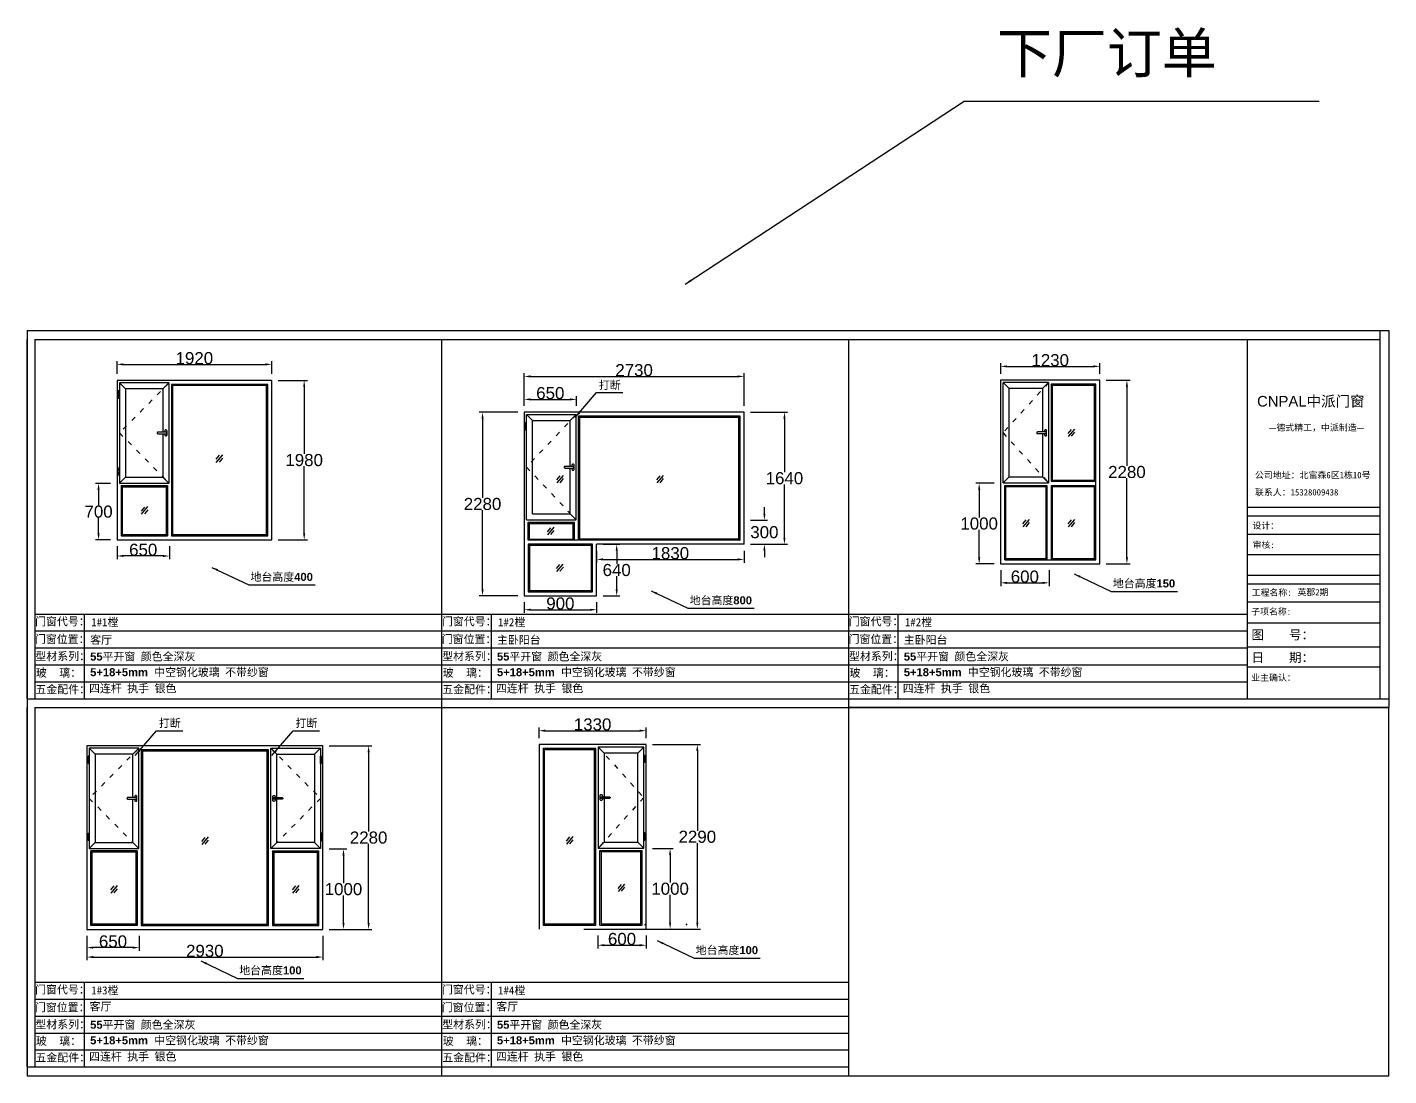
# Model space of a CAD drawing. Header units: inches. Extents: x -138455 to 599497, y -747149 to 13167.
# Drawn here: x 206405 to 223304, y -30309 to -17293 of the extents above; entities that cross this region are included whole.
import ezdxf

# ---------------------------------------------------------------- set-up
doc = ezdxf.new("R2010")
doc.units = ezdxf.units.IN
doc.header["$MEASUREMENT"] = 0
doc.header["$PDMODE"] = 35
doc.header["$PDSIZE"] = -3
doc.linetypes.add('ACAD_ISO03W100', pattern=[30, 12, -18])
doc.layers.add('0 @ 1', color=7, linetype='Continuous')
doc.styles.add('Annotative', font='arialbd.ttf')
doc.styles.add('MtXpl_', font='')
doc.styles.get("Standard").update_dxf_attribs({"font": 'arial.ttf'})
doc.styles.get('MtXpl_').set_extended_font_data('SimSun')
doc.dimstyles.get("Standard").update_dxf_attribs({"dimtxt": 80, "dimasz": 70, "dimexe": 40, "dimexo": 80, "dimgap": 0, "dimtad": 1, "dimtih": 1, "dimtoh": 1, "dimdec": 0, "dimzin": 0, "dimdsep": 46, "dimtxsty": 'Standard', "dimcen": 0.09, "dimadec": 0, "dimazin": 0, "dimtfac": 1, "dimtdec": 0, "dimtofl": 0, "dimtmove": 0, "dimatfit": 3, "dimfxl": 0, "dimtolj": 1, "dimtzin": 0, "dimarcsym": 0})

# ---------------------------------------------------------------- blocks, each defined once
blk = doc.blocks.new('*D438')
at = {"color": 0, "lineweight": -2, "transparency": 16777216}
for p, q in [((212492, -22072), (212016, -22072)), ((212056, -22152), (212056, -23136)), ((212056, -24272), (212056, -23289)), ((212492, -24352), (212016, -24352))]:
    blk.add_line(p, q, dxfattribs=at)
at = {"color": 0, "transparency": 16777216}
for points in [[(212043, -22152), (212069, -22152), (212056, -22072)], [(212043, -24272), (212069, -24272), (212056, -24352)]]:
    blk.add_solid(points, dxfattribs=at)
at = {"layer": 'Defpoints', "color": 0, "transparency": 16777216}
for p in [(212572, -22072), (212056, -24352), (212572, -24352)]:
    blk.add_point(p, dxfattribs=at)
at = {"color": 0, "transparency": 16777216, "insert": (212056, -23212), "char_height": 150, "attachment_point": 5}
blk.add_mtext('\\A1;2280', dxfattribs=at)
blk = doc.blocks.new('*D439')
at = {"color": 0, "lineweight": -2, "transparency": 16777216}
for p, q in [((212572, -21992), (212572, -21588)), ((212652, -21628), (215222, -21628)), ((215302, -21992), (215302, -21588))]:
    blk.add_line(p, q, dxfattribs=at)
at = {"color": 0, "transparency": 16777216}
for points in [[(212652, -21615), (212652, -21641), (212572, -21628)], [(215222, -21615), (215222, -21641), (215302, -21628)]]:
    blk.add_solid(points, dxfattribs=at)
at = {"layer": 'Defpoints', "color": 0, "transparency": 16777216}
for p in [(215302, -21628), (212572, -22072), (215302, -22072)]:
    blk.add_point(p, dxfattribs=at)
at = {"color": 0, "transparency": 16777216, "insert": (213937, -21551), "char_height": 150, "attachment_point": 5}
blk.add_mtext('\\A1;2730', dxfattribs=at)
blk = doc.blocks.new('*D440')
at = {"color": 0, "lineweight": -2, "transparency": 16777216}
for p, q in [((215382, -22072), (215843, -22072)), ((215803, -22152), (215803, -22816)), ((215803, -23632), (215803, -22969)), ((215382, -23712), (215843, -23712))]:
    blk.add_line(p, q, dxfattribs=at)
at = {"color": 0, "transparency": 16777216}
for points in [[(215790, -22152), (215816, -22152), (215803, -22072)], [(215790, -23632), (215816, -23632), (215803, -23712)]]:
    blk.add_solid(points, dxfattribs=at)
at = {"layer": 'Defpoints', "color": 0, "transparency": 16777216}
for p in [(215302, -22072), (215302, -23712), (215803, -23712)]:
    blk.add_point(p, dxfattribs=at)
at = {"color": 0, "transparency": 16777216, "insert": (215803, -22892), "char_height": 150, "attachment_point": 5}
blk.add_mtext('\\A1;1640', dxfattribs=at)
blk = doc.blocks.new('*D417')
at = {"color": 0, "lineweight": -2, "transparency": 16777216}
for p, q in [((215554, -23332), (215554, -23252)), ((215382, -23412), (215594, -23412)), ((215382, -23712), (215594, -23712)), ((215554, -23792), (215554, -23872))]:
    blk.add_line(p, q, dxfattribs=at)
at = {"color": 0, "transparency": 16777216}
for points in [[(215541, -23332), (215568, -23332), (215554, -23412)], [(215541, -23792), (215568, -23792), (215554, -23712)]]:
    blk.add_solid(points, dxfattribs=at)
at = {"layer": 'Defpoints', "color": 0, "transparency": 16777216}
for p in [(215302, -23412), (215302, -23712), (215554, -23712)]:
    blk.add_point(p, dxfattribs=at)
at = {"color": 0, "transparency": 16777216, "insert": (215554, -23562), "char_height": 150, "attachment_point": 5}
blk.add_mtext('\\A1;300', dxfattribs=at)
blk = doc.blocks.new('*D418')
at = {"color": 0, "lineweight": -2, "transparency": 16777216}
for p, q in [((212572, -21992), (212572, -21873)), ((212652, -21913), (213142, -21913)), ((213222, -21992), (213222, -21873))]:
    blk.add_line(p, q, dxfattribs=at)
at = {"color": 0, "transparency": 16777216}
for points in [[(212652, -21900), (212652, -21926), (212572, -21913)], [(213142, -21900), (213142, -21926), (213222, -21913)]]:
    blk.add_solid(points, dxfattribs=at)
at = {"layer": 'Defpoints', "color": 0, "transparency": 16777216}
for p in [(213222, -21913), (212572, -22072), (213222, -22072)]:
    blk.add_point(p, dxfattribs=at)
at = {"color": 0, "transparency": 16777216, "insert": (212897, -21836), "char_height": 150, "attachment_point": 5}
blk.add_mtext('\\A1;650', dxfattribs=at)
blk = doc.blocks.new('123as')
at = {"color": 0}
for p, q in [((90189, 51387), (90252, 51462)), ((90194, 51330), (90312, 51470)), ((90251, 51335), (90314, 51410))]:
    blk.add_line(p, q, dxfattribs=at)
blk = doc.blocks.new('*D419')
at = {"color": 0, "lineweight": -2, "transparency": 16777216}
for p, q in [((213472, -23792), (213472, -23940)), ((215302, -23792), (215302, -23940)), ((213552, -23900), (215222, -23900))]:
    blk.add_line(p, q, dxfattribs=at)
at = {"color": 0, "transparency": 16777216}
for points in [[(213552, -23886), (213552, -23913), (213472, -23900)], [(215222, -23886), (215222, -23913), (215302, -23900)]]:
    blk.add_solid(points, dxfattribs=at)
at = {"layer": 'Defpoints', "color": 0, "transparency": 16777216}
for p in [(213472, -23712), (215302, -23712), (215302, -23900)]:
    blk.add_point(p, dxfattribs=at)
at = {"color": 0, "transparency": 16777216, "insert": (214387, -23823), "char_height": 150, "attachment_point": 5}
blk.add_mtext('\\A1;1830', dxfattribs=at)
blk = doc.blocks.new('dzcs')
blk.add_lwpolyline([(142096, -3328), (142196, -3328, 0.414214), (142206, -3318), (142206, -3318, 0.414214), (142196, -3308), (142096, -3308, 0.414214), (142086, -3318), (142086, -3318, 0.414214)], format="xyb", close=True)
blk.add_lwpolyline([(142182, -3328), (142182, -3342, 0.414214), (142196, -3355), (142196, -3355, 0.414214), (142209, -3342), (142209, -3294, 0.414214), (142196, -3280), (142196, -3280, 0.414214), (142182, -3294), (142182, -3308)], format="xyb")
blk = doc.blocks.new('23zdsa')
for p, q in [((141281, -2940), (141266, -2940)), ((141266, -2940), (141266, -3030)), ((141281, -2960), (141266, -2960)), ((141281, -2965), (141266, -2965)), ((141266, -3005), (141281, -3005)), ((141266, -3010), (141281, -3010)), ((141266, -3030), (141281, -3030)), ((141281, -3030), (141281, -2940))]:
    blk.add_line(p, q)
blk = doc.blocks.new('*D420')
at = {"color": 0, "lineweight": -2, "transparency": 16777216}
for p, q in [((212757, -26118), (212757, -25986)), ((214087, -26118), (214087, -25986)), ((212837, -26026), (214007, -26026))]:
    blk.add_line(p, q, dxfattribs=at)
at = {"color": 0, "transparency": 16777216}
for points in [[(212837, -26012), (212837, -26039), (212757, -26026)], [(214007, -26012), (214007, -26039), (214087, -26026)]]:
    blk.add_solid(points, dxfattribs=at)
at = {"layer": 'Defpoints', "color": 0, "transparency": 16777216}
for p in [(214087, -26026), (212757, -26198), (214087, -26198)]:
    blk.add_point(p, dxfattribs=at)
at = {"color": 0, "transparency": 16777216, "insert": (213422, -25949), "char_height": 150, "attachment_point": 5}
blk.add_mtext('\\A1;1330', dxfattribs=at)
blk = doc.blocks.new('*D421')
at = {"color": 0, "lineweight": -2, "transparency": 16777216}
for p, q in [((214167, -26198), (214762, -26198)), ((214722, -26278), (214722, -27267)), ((214722, -28408), (214722, -27420)), ((214167, -28488), (214762, -28488))]:
    blk.add_line(p, q, dxfattribs=at)
at = {"color": 0, "transparency": 16777216}
for points in [[(214708, -26278), (214735, -26278), (214722, -26198)], [(214708, -28408), (214735, -28408), (214722, -28488)]]:
    blk.add_solid(points, dxfattribs=at)
at = {"layer": 'Defpoints', "color": 0, "transparency": 16777216}
for p in [(214087, -26198), (214087, -28488), (214722, -28488)]:
    blk.add_point(p, dxfattribs=at)
at = {"color": 0, "transparency": 16777216, "insert": (214722, -27343), "char_height": 150, "attachment_point": 5}
blk.add_mtext('\\A1;2290', dxfattribs=at)
blk = doc.blocks.new('*D422')
at = {"color": 0, "lineweight": -2, "transparency": 16777216}
for p, q in [((214167, -27488), (214424, -27488)), ((214384, -27568), (214384, -27912)), ((214384, -28408), (214384, -28065)), ((214167, -28488), (214424, -28488))]:
    blk.add_line(p, q, dxfattribs=at)
at = {"color": 0, "transparency": 16777216}
for points in [[(214371, -27568), (214397, -27568), (214384, -27488)], [(214371, -28408), (214397, -28408), (214384, -28488)]]:
    blk.add_solid(points, dxfattribs=at)
at = {"layer": 'Defpoints', "color": 0, "transparency": 16777216}
for p in [(214087, -27488), (214087, -28488), (214384, -28488)]:
    blk.add_point(p, dxfattribs=at)
at = {"color": 0, "transparency": 16777216, "insert": (214384, -27988), "char_height": 150, "attachment_point": 5}
blk.add_mtext('\\A1;1000', dxfattribs=at)
blk = doc.blocks.new('*D423')
at = {"color": 0, "lineweight": -2, "transparency": 16777216}
for p, q in [((213487, -28568), (213487, -28729)), ((213567, -28689), (214007, -28689)), ((214087, -28568), (214087, -28729))]:
    blk.add_line(p, q, dxfattribs=at)
at = {"color": 0, "transparency": 16777216}
for points in [[(213567, -28675), (213567, -28702), (213487, -28689)], [(214007, -28675), (214007, -28702), (214087, -28689)]]:
    blk.add_solid(points, dxfattribs=at)
at = {"layer": 'Defpoints', "color": 0, "transparency": 16777216}
for p in [(213487, -28488), (214087, -28488), (214087, -28689)]:
    blk.add_point(p, dxfattribs=at)
at = {"color": 0, "transparency": 16777216, "insert": (213787, -28612), "char_height": 150, "attachment_point": 5}
blk.add_mtext('\\A1;600', dxfattribs=at)
blk = doc.blocks.new('*D441')
at = {"color": 0, "lineweight": -2, "transparency": 16777216}
for p, q in [((210154, -27493), (210370, -27493)), ((210330, -27573), (210330, -27917)), ((210330, -28413), (210330, -28070)), ((210154, -28493), (210370, -28493))]:
    blk.add_line(p, q, dxfattribs=at)
at = {"color": 0, "transparency": 16777216}
for points in [[(210317, -27573), (210343, -27573), (210330, -27493)], [(210317, -28413), (210343, -28413), (210330, -28493)]]:
    blk.add_solid(points, dxfattribs=at)
at = {"layer": 'Defpoints', "color": 0, "transparency": 16777216}
for p in [(210074, -27493), (210074, -28493), (210330, -28493)]:
    blk.add_point(p, dxfattribs=at)
at = {"color": 0, "transparency": 16777216, "insert": (210330, -27993), "char_height": 150, "attachment_point": 5}
blk.add_mtext('\\A1;1000', dxfattribs=at)
blk = doc.blocks.new('*D424')
at = {"color": 0, "lineweight": -2, "transparency": 16777216}
for p, q in [((207144, -28573), (207144, -28758)), ((207714, -28718), (207224, -28718)), ((207794, -28573), (207794, -28758))]:
    blk.add_line(p, q, dxfattribs=at)
at = {"color": 0, "transparency": 16777216}
for points in [[(207224, -28705), (207224, -28732), (207144, -28718)], [(207714, -28705), (207714, -28732), (207794, -28718)]]:
    blk.add_solid(points, dxfattribs=at)
at = {"layer": 'Defpoints', "color": 0, "transparency": 16777216}
for p in [(207144, -28493), (207794, -28493), (207144, -28718)]:
    blk.add_point(p, dxfattribs=at)
at = {"color": 0, "transparency": 16777216, "insert": (207469, -28642), "char_height": 150, "attachment_point": 5}
blk.add_mtext('\\A1;650', dxfattribs=at)
blk = doc.blocks.new('*D425')
at = {"color": 0, "lineweight": -2, "transparency": 16777216}
for p, q in [((210154, -26213), (210682, -26213)), ((210642, -26293), (210642, -27277)), ((210642, -28413), (210642, -27430)), ((210154, -28493), (210682, -28493))]:
    blk.add_line(p, q, dxfattribs=at)
at = {"color": 0, "transparency": 16777216}
for points in [[(210629, -26293), (210655, -26293), (210642, -26213)], [(210629, -28413), (210655, -28413), (210642, -28493)]]:
    blk.add_solid(points, dxfattribs=at)
at = {"layer": 'Defpoints', "color": 0, "transparency": 16777216}
for p in [(210074, -26213), (210074, -28493), (210642, -28493)]:
    blk.add_point(p, dxfattribs=at)
at = {"color": 0, "transparency": 16777216, "insert": (210642, -27353), "char_height": 150, "attachment_point": 5}
blk.add_mtext('\\A1;2280', dxfattribs=at)
blk = doc.blocks.new('*D413')
at = {"color": 0, "lineweight": -2, "transparency": 16777216}
for p, q in [((207519, -21597), (207519, -21439)), ((209439, -21597), (209439, -21439)), ((207599, -21479), (209359, -21479))]:
    blk.add_line(p, q, dxfattribs=at)
at = {"color": 0, "transparency": 16777216}
for points in [[(207599, -21465), (207599, -21492), (207519, -21479)], [(209359, -21465), (209359, -21492), (209439, -21479)]]:
    blk.add_solid(points, dxfattribs=at)
at = {"layer": 'Defpoints', "color": 0, "transparency": 16777216}
for p in [(209439, -21479), (207519, -21677), (209439, -21677)]:
    blk.add_point(p, dxfattribs=at)
at = {"color": 0, "transparency": 16777216, "insert": (208479, -21402), "char_height": 150, "attachment_point": 5}
blk.add_mtext('\\A1;1920', dxfattribs=at)
blk = doc.blocks.new('*D414')
at = {"color": 0, "lineweight": -2, "transparency": 16777216}
for p, q in [((209519, -21677), (209882, -21677)), ((209842, -21757), (209842, -22591)), ((209842, -23577), (209842, -22744)), ((209519, -23657), (209882, -23657))]:
    blk.add_line(p, q, dxfattribs=at)
at = {"color": 0, "transparency": 16777216}
for points in [[(209829, -21757), (209855, -21757), (209842, -21677)], [(209829, -23577), (209855, -23577), (209842, -23657)]]:
    blk.add_solid(points, dxfattribs=at)
at = {"layer": 'Defpoints', "color": 0, "transparency": 16777216}
for p in [(209439, -21677), (209439, -23657), (209842, -23657)]:
    blk.add_point(p, dxfattribs=at)
at = {"color": 0, "transparency": 16777216, "insert": (209842, -22667), "char_height": 150, "attachment_point": 5}
blk.add_mtext('\\A1;1980', dxfattribs=at)
blk = doc.blocks.new('*D415')
at = {"color": 0, "lineweight": -2, "transparency": 16777216}
for p, q in [((207519, -23737), (207519, -23897)), ((208169, -23737), (208169, -23897)), ((208089, -23857), (207599, -23857))]:
    blk.add_line(p, q, dxfattribs=at)
at = {"color": 0, "transparency": 16777216}
for points in [[(207599, -23844), (207599, -23870), (207519, -23857)], [(208089, -23844), (208089, -23870), (208169, -23857)]]:
    blk.add_solid(points, dxfattribs=at)
at = {"layer": 'Defpoints', "color": 0, "transparency": 16777216}
for p in [(207519, -23657), (208169, -23657), (207519, -23857)]:
    blk.add_point(p, dxfattribs=at)
at = {"color": 0, "transparency": 16777216, "insert": (207844, -23780), "char_height": 150, "attachment_point": 5}
blk.add_mtext('\\A1;650', dxfattribs=at)
blk = doc.blocks.new('*D416')
at = {"color": 0, "lineweight": -2, "transparency": 16777216}
for p, q in [((207439, -22957), (207250, -22957)), ((207290, -23037), (207290, -23231)), ((207290, -23577), (207290, -23384)), ((207439, -23657), (207250, -23657))]:
    blk.add_line(p, q, dxfattribs=at)
at = {"color": 0, "transparency": 16777216}
for points in [[(207276, -23037), (207303, -23037), (207290, -22957)], [(207276, -23577), (207303, -23577), (207290, -23657)]]:
    blk.add_solid(points, dxfattribs=at)
at = {"layer": 'Defpoints', "color": 0, "transparency": 16777216}
for p in [(207519, -22957), (207290, -23657), (207519, -23657)]:
    blk.add_point(p, dxfattribs=at)
at = {"color": 0, "transparency": 16777216, "insert": (207290, -23307), "char_height": 150, "attachment_point": 5}
blk.add_mtext('\\A1;700', dxfattribs=at)
blk = doc.blocks.new('*D426')
at = {"color": 0, "lineweight": -2, "transparency": 16777216}
for p, q in [((218487, -21595), (218487, -21463)), ((218567, -21503), (219637, -21503)), ((219717, -21595), (219717, -21463))]:
    blk.add_line(p, q, dxfattribs=at)
at = {"color": 0, "transparency": 16777216}
for points in [[(218567, -21490), (218567, -21517), (218487, -21503)], [(219637, -21490), (219637, -21517), (219717, -21503)]]:
    blk.add_solid(points, dxfattribs=at)
at = {"layer": 'Defpoints', "color": 0, "transparency": 16777216}
for p in [(219717, -21503), (218487, -21675), (219717, -21675)]:
    blk.add_point(p, dxfattribs=at)
at = {"color": 0, "transparency": 16777216, "insert": (219102, -21427), "char_height": 150, "attachment_point": 5}
blk.add_mtext('\\A1;1230', dxfattribs=at)
blk = doc.blocks.new('*D427')
at = {"color": 0, "lineweight": -2, "transparency": 16777216}
for p, q in [((219797, -21675), (220094, -21675)), ((220054, -21755), (220054, -22738)), ((220054, -23875), (220054, -22892)), ((219797, -23955), (220094, -23955))]:
    blk.add_line(p, q, dxfattribs=at)
at = {"color": 0, "transparency": 16777216}
for points in [[(220041, -21755), (220067, -21755), (220054, -21675)], [(220041, -23875), (220067, -23875), (220054, -23955)]]:
    blk.add_solid(points, dxfattribs=at)
at = {"layer": 'Defpoints', "color": 0, "transparency": 16777216}
for p in [(219717, -21675), (219717, -23955), (220054, -23955)]:
    blk.add_point(p, dxfattribs=at)
at = {"color": 0, "transparency": 16777216, "insert": (220054, -22815), "char_height": 150, "attachment_point": 5}
blk.add_mtext('\\A1;2280', dxfattribs=at)
blk = doc.blocks.new('*D428')
at = {"color": 0, "lineweight": -2, "transparency": 16777216}
for p, q in [((218407, -22955), (218180, -22955)), ((218220, -23035), (218220, -23378)), ((218220, -23875), (218220, -23532)), ((218407, -23955), (218180, -23955))]:
    blk.add_line(p, q, dxfattribs=at)
at = {"color": 0, "transparency": 16777216}
for points in [[(218207, -23035), (218234, -23035), (218220, -22955)], [(218207, -23875), (218234, -23875), (218220, -23955)]]:
    blk.add_solid(points, dxfattribs=at)
at = {"layer": 'Defpoints', "color": 0, "transparency": 16777216}
for p in [(218487, -22955), (218220, -23955), (218487, -23955)]:
    blk.add_point(p, dxfattribs=at)
at = {"color": 0, "transparency": 16777216, "insert": (218220, -23455), "char_height": 150, "attachment_point": 5}
blk.add_mtext('\\A1;1000', dxfattribs=at)
blk = doc.blocks.new('*D442')
at = {"color": 0, "lineweight": -2, "transparency": 16777216}
for p, q in [((218487, -24035), (218487, -24230)), ((219087, -24035), (219087, -24230)), ((218567, -24190), (219007, -24190))]:
    blk.add_line(p, q, dxfattribs=at)
at = {"color": 0, "transparency": 16777216}
for points in [[(218567, -24177), (218567, -24204), (218487, -24190)], [(219007, -24177), (219007, -24204), (219087, -24190)]]:
    blk.add_solid(points, dxfattribs=at)
at = {"layer": 'Defpoints', "color": 0, "transparency": 16777216}
for p in [(218487, -23955), (219087, -23955), (219087, -24190)]:
    blk.add_point(p, dxfattribs=at)
at = {"color": 0, "transparency": 16777216, "insert": (218787, -24114), "char_height": 150, "attachment_point": 5}
blk.add_mtext('\\A1;600', dxfattribs=at)
blk = doc.blocks.new('*D444')
at = {"color": 0, "lineweight": -2, "transparency": 16777216}
for p, q in [((213552, -23712), (213761, -23712)), ((213721, -23792), (213721, -23956)), ((213721, -24272), (213721, -24109)), ((213552, -24352), (213761, -24352))]:
    blk.add_line(p, q, dxfattribs=at)
at = {"color": 0, "transparency": 16777216}
for points in [[(213708, -23792), (213734, -23792), (213721, -23712)], [(213708, -24272), (213734, -24272), (213721, -24352)]]:
    blk.add_solid(points, dxfattribs=at)
at = {"layer": 'Defpoints', "color": 0, "transparency": 16777216}
for p in [(213472, -23712), (213721, -23712), (213472, -24352)]:
    blk.add_point(p, dxfattribs=at)
at = {"color": 0, "transparency": 16777216, "insert": (213721, -24032), "char_height": 150, "attachment_point": 5}
blk.add_mtext('\\A1;640', dxfattribs=at)
blk = doc.blocks.new('*D436')
at = {"color": 0, "lineweight": -2, "transparency": 16777216}
for p, q in [((207144, -28573), (207144, -28876)), ((210074, -28573), (210074, -28876)), ((207224, -28836), (209994, -28836))]:
    blk.add_line(p, q, dxfattribs=at)
at = {"color": 0, "transparency": 16777216}
for points in [[(207224, -28822), (207224, -28849), (207144, -28836)], [(209994, -28822), (209994, -28849), (210074, -28836)]]:
    blk.add_solid(points, dxfattribs=at)
at = {"layer": 'Defpoints', "color": 0, "transparency": 16777216}
for p in [(207144, -28493), (210074, -28493), (210074, -28836)]:
    blk.add_point(p, dxfattribs=at)
at = {"color": 0, "transparency": 16777216, "insert": (208609, -28759), "char_height": 150, "attachment_point": 5}
blk.add_mtext('\\A1;2930', dxfattribs=at)
blk = doc.blocks.new('*D437')
at = {"color": 0, "lineweight": -2, "transparency": 16777216}
for p, q in [((212572, -24432), (212572, -24564)), ((213472, -24432), (213472, -24564)), ((212652, -24524), (213392, -24524))]:
    blk.add_line(p, q, dxfattribs=at)
at = {"color": 0, "transparency": 16777216}
for points in [[(212652, -24511), (212652, -24537), (212572, -24524)], [(213392, -24511), (213392, -24537), (213472, -24524)]]:
    blk.add_solid(points, dxfattribs=at)
at = {"layer": 'Defpoints', "color": 0, "transparency": 16777216}
for p in [(212572, -24352), (213472, -24352), (213472, -24524)]:
    blk.add_point(p, dxfattribs=at)
at = {"color": 0, "transparency": 16777216, "insert": (213022, -24447), "char_height": 150, "attachment_point": 5}
blk.add_mtext('\\A1;900', dxfattribs=at)

msp = doc.modelspace()

# ---------------------------------------------------------------- linework, layer by layer
for p, q in [((206404.5, -21058.2), (211454, -21058.2)), ((206404.5, -21058.2), (206404.5, -25738.9)), ((211454, -21058.2), (223304.2, -21058.2)), ((223194.3, -21058.2), (223194.3, -25628.4)), ((223304.2, -21058.2), (223304.2, -25739.2)), ((206404.5, -25628.4), (206404.5, -21168.1)), ((206498.2, -21168.1), (211547.7, -21168.1)), ((206498.2, -21168.1), (206498.2, -25628.4)), ((211547.7, -21168.1), (211547.3, -30308.9)), ((211547.7, -21168.1), (211547.7, -25628.4)), ((211547.7, -21168.1), (216597.2, -21168.1)), ((216597.6, -21168.1), (216597.1, -30308.9)), ((216597.2, -21168.1), (223194.3, -21168.1)), ((216597.2, -21168.1), (216597.2, -25628.4)), ((216597.2, -21168.1), (216597.2, -30309.1)), ((221545.6, -21168.1), (221545.6, -25628.4)), ((209439, -21677.2), (207519, -21677.2)), ((207519, -21677.2), (207519, -23657.2)), ((208164, -21707.2), (207549, -21707.2)), ((207549, -21707.2), (207549, -22952.2)), ((208089, -21782.2), (207624, -21782.2)), ((207624, -21782.2), (207624, -22877.2)), ((208089, -21782.2), (208164, -21707.2)), ((208089, -21782.2), (208089, -22319.7)), ((208164, -21707.2), (208164, -22952.2)), ((209389, -21727.2), (208194, -21727.2)), ((208194, -21727.2), (208194, -22982.2)), ((208209, -21742.2), (208194, -21727.2)), ((209374, -21742.2), (208209, -21742.2)), ((208209, -21742.2), (208209, -23592.2)), ((209374, -21742.2), (209389, -21727.2)), ((209374, -23592.2), (209374, -21742.2)), ((209389, -23607.2), (209389, -21727.2)), ((209439, -23657.2), (209439, -21677.2)), ((219716.9, -21675), (218486.9, -21675)), ((218486.9, -21675), (218486.9, -23955)), ((219081.9, -21705), (218516.9, -21705)), ((218516.9, -22950), (218516.9, -21705)), ((218591.9, -21780), (218516.9, -21705)), ((219006.9, -21780), (218591.9, -21780)), ((218591.9, -22875), (218591.9, -21780)), ((219006.9, -21780), (219081.9, -21705)), ((219006.9, -21780), (219006.9, -22317.5)), ((219081.9, -21705), (219081.9, -22950)), ((219111.9, -21725), (219111.9, -22930)), ((219666.9, -21725), (219111.9, -21725)), ((219126.9, -21740), (219111.9, -21725)), ((219126.9, -21740), (219126.9, -22915)), ((219651.9, -21740), (219126.9, -21740)), ((219651.9, -21740), (219666.9, -21725)), ((219651.9, -22915), (219651.9, -21740)), ((219666.9, -23905), (219666.9, -21725)), ((219716.9, -23955), (219716.9, -21675)), ((212571.9, -22072.2), (212571.9, -24352.2)), ((215301.9, -22072.2), (212571.9, -22072.2)), ((212601.9, -23407.2), (212601.9, -22102.2)), ((212601.9, -22102.2), (213216.9, -22102.2)), ((212676.9, -22177.2), (212601.9, -22102.2)), ((213141.9, -22177.2), (213216.9, -22102.2)), ((213216.9, -23407.2), (213216.9, -22102.2)), ((215251.9, -22122.2), (213246.9, -22122.2)), ((213246.9, -23662.2), (213246.9, -22122.2)), ((213261.9, -22137.2), (213246.9, -22122.2)), ((215236.9, -22137.2), (213261.9, -22137.2)), ((213261.9, -23647.2), (213261.9, -22137.2)), ((215236.9, -22137.2), (215251.9, -22122.2)), ((215236.9, -23647.2), (215236.9, -22137.2)), ((215251.9, -23662.2), (215251.9, -22122.2)), ((215301.9, -23712.2), (215301.9, -22072.2)), ((212676.9, -23332.2), (212676.9, -22177.2)), ((212676.9, -22177.2), (213141.9, -22177.2)), ((213141.9, -22744.7), (213141.9, -22177.2)), ((208089, -22339.7), (208089, -22877.2)), ((219006.9, -22337.5), (219006.9, -22875)), ((213141.9, -23332.2), (213141.9, -22764.7)), ((207549, -22952.2), (208164, -22952.2)), ((207569, -22982.2), (208144, -22982.2)), ((207569, -22982.2), (207569, -23607.2)), ((207584, -22997.2), (207569, -22982.2)), ((207624, -22877.2), (208089, -22877.2)), ((208089, -22877.2), (208164, -22952.2)), ((208129, -22997.2), (208144, -22982.2)), ((208144, -22982.2), (208144, -23607.2)), ((208194, -22982.2), (208194, -23607.2)), ((209389, -23607.2), (209389, -22982.2)), ((218516.9, -22950), (218591.9, -22875)), ((218516.9, -22950), (219081.9, -22950)), ((218536.9, -22980), (219061.9, -22980)), ((218536.9, -23905), (218536.9, -22980)), ((218551.9, -22995), (218536.9, -22980)), ((218591.9, -22875), (219006.9, -22875)), ((219006.9, -22875), (219081.9, -22950)), ((219046.9, -22995), (219061.9, -22980)), ((219061.9, -22980), (219061.9, -23905)), ((219126.9, -22915), (219111.9, -22930)), ((219111.9, -22930), (219666.9, -22930)), ((219111.9, -22980), (219666.9, -22980)), ((219111.9, -22980), (219111.9, -23905)), ((219126.9, -22995), (219111.9, -22980)), ((219126.9, -22915), (219651.9, -22915)), ((219651.9, -22915), (219666.9, -22930)), ((219651.9, -22995), (219666.9, -22980)), ((207584, -22997.2), (208129, -22997.2)), ((207584, -22997.2), (207584, -23592.2)), ((208129, -22997.2), (208129, -23592.2)), ((218551.9, -22995), (219046.9, -22995)), ((218551.9, -23890), (218551.9, -22995)), ((219046.9, -22995), (219046.9, -23890)), ((219126.9, -22995), (219651.9, -22995)), ((219126.9, -22995), (219126.9, -23890)), ((219651.9, -23890), (219651.9, -22995)), ((221545.6, -23249.5), (223194.3, -23249.5)), ((212601.9, -23407.2), (213216.9, -23407.2)), ((212621.9, -23662.2), (212621.9, -23437.2)), ((212621.9, -23437.2), (213196.9, -23437.2)), ((212636.9, -23452.2), (212621.9, -23437.2)), ((212636.9, -23647.2), (212636.9, -23452.2)), ((212636.9, -23452.2), (213181.9, -23452.2)), ((212676.9, -23332.2), (213141.9, -23332.2)), ((213141.9, -23332.2), (213216.9, -23407.2)), ((213181.9, -23452.2), (213196.9, -23437.2)), ((213181.9, -23647.2), (213181.9, -23452.2)), ((213196.9, -23662.2), (213196.9, -23437.2)), ((221545.6, -23359.5), (223194.3, -23359.5)), ((207519, -23657.2), (209439, -23657.2)), ((207584, -23592.2), (207569, -23607.2)), ((207569, -23607.2), (208144, -23607.2)), ((207584, -23592.2), (208129, -23592.2)), ((208129, -23592.2), (208144, -23607.2)), ((208194, -23607.2), (208209, -23592.2)), ((208194, -23607.2), (209389, -23607.2)), ((208209, -23592.2), (209374, -23592.2)), ((209374, -23592.2), (209389, -23607.2)), ((212636.9, -23647.2), (213181.9, -23647.2)), ((213181.9, -23647.2), (213196.9, -23662.2)), ((213261.9, -23647.2), (213246.9, -23662.2)), ((215236.9, -23647.2), (213261.9, -23647.2)), ((215236.9, -23647.2), (215251.9, -23662.2)), ((221545.6, -23586.1), (223194.3, -23586.1)), ((213196.9, -23662.2), (212621.9, -23662.2)), ((213421.9, -23712.2), (212621.9, -23712.2)), ((212621.9, -23712.2), (212621.9, -24302.2)), ((212636.9, -23727.2), (212621.9, -23712.2)), ((213406.9, -23727.2), (212636.9, -23727.2)), ((212636.9, -23727.2), (212636.9, -24287.2)), ((215251.9, -23662.2), (213196.9, -23662.2)), ((213406.9, -23727.2), (213421.9, -23712.2)), ((213406.9, -24287.2), (213406.9, -23727.2)), ((213421.9, -24302.2), (213421.9, -23712.2)), ((213471.9, -24352.2), (213471.9, -23712.2)), ((215301.9, -23712.2), (213471.9, -23712.2)), ((218486.9, -23955), (219716.9, -23955)), ((218551.9, -23890), (218536.9, -23905)), ((218536.9, -23905), (219666.9, -23905)), ((218551.9, -23890), (219046.9, -23890)), ((219046.9, -23890), (219061.9, -23905)), ((219126.9, -23890), (219111.9, -23905)), ((219126.9, -23890), (219651.9, -23890)), ((219651.9, -23890), (219666.9, -23905)), ((221545.6, -23838.2), (223194.3, -23838.2)), ((221545.6, -24094.2), (223194.3, -24094.2)), ((212636.9, -24287.2), (212621.9, -24302.2)), ((212621.9, -24302.2), (213421.9, -24302.2)), ((212636.9, -24287.2), (213406.9, -24287.2)), ((213406.9, -24287.2), (213421.9, -24302.2)), ((221545.6, -24204.1), (223194.3, -24204.1)), ((212571.9, -24352.2), (213471.9, -24352.2)), ((221545.6, -24426.4), (223194.3, -24426.4)), ((206498.2, -24577.5), (211547.7, -24577.5)), ((207111.5, -24577.5), (207111.5, -25628.4)), ((211547.7, -24577.5), (216597.2, -24577.5)), ((212161, -24577.5), (212161, -25628.4)), ((216597.2, -24577.5), (221545.6, -24577.5)), ((217210.5, -24577.5), (217210.5, -25628.4)), ((206498.2, -24787.7), (211547.7, -24787.7)), ((211547.7, -24787.7), (216597.2, -24787.7)), ((216597.2, -24787.7), (221545.6, -24787.7)), ((221545.6, -24686.9), (223194.3, -24686.9)), ((206498.2, -24997.9), (211547.7, -24997.9)), ((211547.7, -24997.9), (216597.2, -24997.9)), ((216597.2, -24997.9), (221545.6, -24997.9)), ((221545.6, -24982.8), (223194.3, -24982.8)), ((206498.2, -25208.1), (211547.7, -25208.1)), ((211547.7, -25208.1), (217210.5, -25208.1)), ((211547.7, -25208.1), (216597.2, -25208.1)), ((216597.2, -25208.1), (221545.6, -25208.1)), ((221545.6, -25232), (223194.3, -25232)), ((206498.2, -25418.3), (211547.7, -25418.3)), ((211547.7, -25418.3), (216597.2, -25418.3)), ((216597.2, -25418.3), (221545.6, -25418.3)), ((206404.5, -25628.4), (211454, -25628.4)), ((206404.5, -25628.4), (206404.5, -30309.1)), ((206404.5, -25628.4), (211454, -25628.4)), ((211454, -25628.4), (218254.7, -25628.4)), ((211454, -25628.4), (223304.2, -25628.4)), ((216503.5, -25628.4), (223304.2, -25628.4)), ((206404.5, -30198.7), (206404.5, -25738.4)), ((206498.2, -25738.4), (223304.2, -25739.2)), ((206498.2, -25738.4), (206498.2, -30198.7)), ((211547.7, -25738.4), (216597.2, -25738.4)), ((221747.1, -25739.1), (221747.1, -25739.2)), ((210074.4, -26213.5), (207144.4, -26213.5)), ((207144.4, -26213.5), (207144.4, -28493.5)), ((207789.4, -26243.5), (207174.4, -26243.5)), ((207174.4, -26243.5), (207174.4, -27488.5)), ((207249.4, -26318.5), (207174.4, -26243.5)), ((207714.4, -26318.5), (207249.4, -26318.5)), ((207249.4, -26318.5), (207249.4, -27413.5)), ((207714.4, -26318.5), (207789.4, -26243.5)), ((207714.4, -26856), (207714.4, -26318.5)), ((207789.4, -27488.5), (207789.4, -26243.5)), ((209399.4, -26263.5), (207819.4, -26263.5)), ((207819.4, -26263.5), (207819.4, -28443.5)), ((207834.4, -26278.5), (207819.4, -26263.5)), ((209384.4, -26278.5), (209399.4, -26263.5)), ((209399.4, -28443.5), (209399.4, -26263.5)), ((209429.4, -26243.5), (210044.4, -26243.5)), ((209429.4, -27488.5), (209429.4, -26243.5)), ((209504.4, -26318.5), (209429.4, -26243.5)), ((209504.4, -26318.5), (209969.4, -26318.5)), ((209504.4, -26856), (209504.4, -26318.5)), ((209969.4, -26318.5), (210044.4, -26243.5)), ((209969.4, -26318.5), (209969.4, -27413.5)), ((210044.4, -26243.5), (210044.4, -27488.5)), ((210074.4, -28493.5), (210074.4, -26213.5)), ((214086.7, -26198.5), (212756.7, -26198.5)), ((212756.7, -26198.5), (212756.7, -28488.5)), ((212821.7, -26263.5), (212806.7, -26248.5)), ((213446.7, -26263.5), (213461.7, -26248.5)), ((213461.7, -28438.5), (213461.7, -26248.5)), ((213491.7, -26228.5), (213491.7, -27483.5)), ((214056.7, -26228.5), (213491.7, -26228.5)), ((213566.7, -26303.5), (213491.7, -26228.5)), ((213981.7, -26303.5), (214056.7, -26228.5)), ((214056.7, -27483.5), (214056.7, -26228.5)), ((214086.7, -28488.5), (214086.7, -26198.5)), ((209504.4, -26856), (209504.4, -26826)), ((207714.4, -27413.5), (207714.4, -26876)), ((209504.4, -27413.5), (209504.4, -26876)), ((209504.4, -26941.9), (209504.4, -26876)), ((207249.4, -27413.5), (207174.4, -27488.5)), ((207174.4, -27488.5), (207789.4, -27488.5)), ((207769.4, -27518.5), (207194.4, -27518.5)), ((207194.4, -28443.5), (207194.4, -27518.5)), ((207209.4, -27533.5), (207194.4, -27518.5)), ((207769.4, -27518.5), (207194.4, -27518.5)), ((207209.4, -28428.5), (207209.4, -27533.5)), ((207754.4, -27533.5), (207209.4, -27533.5)), ((207249.4, -27413.5), (207714.4, -27413.5)), ((207714.4, -27413.5), (207789.4, -27488.5)), ((207754.4, -27533.5), (207769.4, -27518.5)), ((207754.4, -27533.5), (207754.4, -28428.5)), ((207769.4, -27518.5), (207769.4, -28443.5)), ((209504.4, -27413.5), (209429.4, -27488.5)), ((210044.4, -27488.5), (209429.4, -27488.5)), ((209449.4, -27518.5), (210024.4, -27518.5)), ((209449.4, -27518.5), (209449.4, -28443.5)), ((209464.4, -27533.5), (209449.4, -27518.5)), ((209449.4, -27518.5), (210024.4, -27518.5)), ((209464.4, -27533.5), (209464.4, -28428.5)), ((209464.4, -27533.5), (210009.4, -27533.5)), ((209969.4, -27413.5), (209504.4, -27413.5)), ((209969.4, -27413.5), (210044.4, -27488.5)), ((210009.4, -27533.5), (210024.4, -27518.5)), ((210009.4, -28428.5), (210009.4, -27533.5)), ((210024.4, -28443.5), (210024.4, -27518.5)), ((213566.7, -27408.5), (213491.7, -27483.5)), ((213491.7, -27483.5), (214056.7, -27483.5)), ((213511.7, -27513.5), (214036.7, -27513.5)), ((213511.7, -28438.5), (213511.7, -27513.5)), ((213526.7, -27528.5), (213511.7, -27513.5)), ((213981.7, -27408.5), (214056.7, -27483.5)), ((214021.7, -27528.5), (214036.7, -27513.5)), ((207144.4, -28493.5), (210074.4, -28493.5)), ((207209.4, -28428.5), (207194.4, -28443.5)), ((207769.4, -28443.5), (207194.4, -28443.5)), ((207754.4, -28428.5), (207209.4, -28428.5)), ((207754.4, -28428.5), (207769.4, -28443.5)), ((207834.4, -28428.5), (207819.4, -28443.5)), ((207834.4, -28428.5), (207819.4, -28443.5)), ((209384.4, -28428.5), (209399.4, -28443.5)), ((209464.4, -28428.5), (209449.4, -28443.5)), ((209449.4, -28443.5), (210024.4, -28443.5)), ((209464.4, -28428.5), (210009.4, -28428.5)), ((210009.4, -28428.5), (210024.4, -28443.5)), ((213312.3, -28488.5), (214642.3, -28488.5)), ((213362.3, -28438.5), (213377.3, -28423.5)), ((214002.3, -28423.5), (214017.3, -28438.5)), ((214082.3, -28423.5), (214067.3, -28438.5)), ((214577.3, -28423.5), (214592.3, -28438.5)), ((206498.2, -29147.8), (213389.3, -29147.8)), ((207111.5, -29147.8), (207111.5, -30198.7)), ((211547.7, -29147.8), (216597.2, -29147.8)), ((211548.1, -29147.8), (216597.2, -29147.8)), ((212161, -29147.8), (212161, -30198.7)), ((206498.2, -29357.9), (211547.7, -29357.9)), ((211547.7, -29357.9), (216597.2, -29357.9)), ((206498.2, -29568.1), (211547.7, -29568.1)), ((211547.7, -29568.1), (216597.2, -29568.1)), ((206498.2, -29778.3), (216597.2, -29778.3)), ((211548.1, -29778.3), (216597.2, -29778.3)), ((206498.2, -29988.5), (211547.7, -29988.5)), ((211547.7, -29988.5), (216597.2, -29988.5)), ((206404.5, -30198.7), (211454, -30198.7)), ((211454, -30198.7), (216597.2, -30198.7)), ((216503.9, -30198.7), (216597.2, -30198.7)), ((206404.5, -30309.1), (211454, -30309.1)), ((206498.2, -30308.6), (216597.2, -30309.1)), ((211548.1, -30308.6), (216597.2, -30308.9))]:
    msp.add_line(p, q)
for points in [[(207624, -21782.2), (207549, -21707.2)], [(207624, -22877.2), (207549, -22952.2)], [(213461.7, -26248.5), (212806.7, -26248.5), (212806.7, -28438.5), (213461.7, -28438.5)], [(213566.7, -26866), (213566.7, -27408.5), (213981.7, -27408.5), (213981.7, -26303.5), (213566.7, -26303.5), (213566.7, -26846)], [(213511.7, -28438.5), (214036.7, -28438.5), (214036.7, -27513.5)], [(213526.7, -28423.5), (214021.7, -28423.5), (214021.7, -27528.5), (213526.7, -27528.5), (213526.7, -28423.5)], [(207819.4, -28443.5), (209399.4, -28443.5)]]:
    msp.add_lwpolyline(points)
at = {"linetype": 'ACAD_ISO03W100', "ltscale": 5}
for points in [[(208165.7, -21707.2), (207550.7, -22329.7), (208165.7, -22952.2)], [(219081.9, -21705), (218516.9, -22327.5), (219081.9, -22950)], [(213216.9, -22102.2), (212601.9, -22754.7), (213216.9, -23407.2)], [(207789.4, -26243.5), (207174.4, -26866), (207789.4, -27488.5)], [(209429.4, -26243.5), (210044.4, -26866), (209429.4, -27488.5)], [(213491.7, -26228.5), (214056.7, -26856), (213491.7, -27483.5)]]:
    msp.add_lwpolyline(points, dxfattribs=at)
for points in [[(216597.2, -30309.1), (223304.2, -30309.1), (223304.2, -25739.2), (216597.2, -25739.2)], [(207834.4, -26278.5), (207834.4, -28428.5), (209384.4, -28428.5), (209384.4, -26278.5)], [(213446.7, -26263.5), (212821.7, -26263.5), (212821.7, -28423.5), (213446.7, -28423.5)]]:
    msp.add_lwpolyline(points, close=True)

# ---------------------------------------------------------------- block references
at = {"rotation": 180}
for p in [(348814.7, -24837.5), (353867.6, -25232.4), (348440.1, -29373.7)]:
    msp.add_blockref('23zdsa', p, dxfattribs=at)
for name, p in [('dzcs', (65930.8, -19011.9)), ('dzcs', (76848.7, -19009.8)), ('dzcs', (70983.7, -19436.9)), ('dzcs', (65556.2, -23548.2)), ('23zdsa', (68778.8, -24358.2)), ('23zdsa', (72791.1, -24353.2))]:
    msp.add_blockref(name, p)
at = {"xscale": 0.6684526412304121, "yscale": 0.6684526412304121, "zscale": 0.6684526412304121}
for p in [(159038.4, -56686.5), (148461.2, -57006.2), (152691.2, -57261.9), (153933.4, -57262.3), (147534.1, -57649.7), (158475.7, -57808.1), (159038.4, -57808.1), (148284.9, -61750.1), (152811.8, -61744.7), (147155.3, -62352.3), (149410.9, -62352.3), (153451.5, -62334.2)]:
    msp.add_blockref('123as', p, dxfattribs=at)
at = {"xscale": -1}
for name, p in [('23zdsa', (348814.7, -19822)), ('dzcs', (351662.6, -23548.2)), ('dzcs', (355724.9, -23538.2)), ('23zdsa', (348440.1, -24358.2))]:
    msp.add_blockref(name, p, dxfattribs=at)
at = {"xscale": 0.6684526412304121, "yscale": 0.6684526412304121, "zscale": 0.6684526412304121, "rotation": 0.2696246846660098}
for p in [(152737.6, -58189), (152850.6, -58645.9)]:
    msp.add_blockref('123as', p, dxfattribs=at)
at = {"xscale": -1, "rotation": 180}
for p in [(68778.8, -29373.7), (72791.1, -29358.7)]:
    msp.add_blockref('23zdsa', p, dxfattribs=at)

# ---------------------------------------------------------------- texts
msp.add_text('CNPAL', height=131.9).set_placement((221669.5, -22002.3))
at = {"style": 'MtXpl_'}
for s, height, p in [('中派门窗', 131.9, (222284, -22002.3)), ('—德式精工，中派制造—', 79.138, (221812.5, -22302.5)), ('公司地址：北富森6区1栋10号', 79.138, (221643.3, -22892.5)), ('联系人：15328009438', 79.138, (221643.3, -23105.9)), ('设计：', 78.65, (221611.5, -23519.4)), ('审核:', 78.65, (221614.1, -23759)), ('工程名称:', 78.65, (221603.7, -24351.1)), ('英郡2期', 78.65, (222171.4, -24346.1)), ('子项名称:', 78.65, (221597.8, -24586.3)), ('图    号：', 113.96, (221600.1, -24892.4)), ('日    期：', 113.96, (221600.1, -25173.8)), ('业主确认：', 78.65, (221597.7, -25406))]:
    msp.add_text(s, height=height, dxfattribs=at).set_placement(p)
at = {"layer": '0 @ 1', "style": 'Annotative'}
for s, p in [('门窗代号：', (206502, -24719.2)), ('门窗代号：', (211551.5, -24719.2)), ('门窗代号：', (216601, -24719.2)), ('门窗位置：', (206499.9, -24939)), ('门窗位置：', (211549.4, -24939)), ('门窗位置：', (216598.9, -24939)), ('型材系列：', (206506.1, -25151.7)), ('型材系列：', (211555.6, -25151.7)), ('型材系列：', (216605.1, -25151.7)), ('玻    璃：', (206512.6, -25357)), ('玻    璃：', (211562.1, -25357)), ('玻    璃：', (216611.6, -25357)), ('五金配件：', (206506.3, -25562.5)), ('五金配件：', (211555.8, -25562.5)), ('五金配件：', (216605.3, -25562.5)), ('门窗代号：', (206502, -29289.4)), ('门窗代号：', (211551.5, -29289.4)), ('门窗位置：', (206499.9, -29509.3)), ('门窗位置：', (211549.4, -29509.3)), ('型材系列：', (206506.1, -29721.9)), ('型材系列：', (211555.6, -29721.9)), ('玻    璃：', (206512.6, -29927.2)), ('玻    璃：', (211562.1, -29927.2)), ('五金配件：', (206506.3, -30132.7)), ('五金配件：', (211555.8, -30132.7))]:
    msp.add_text(s, height=99.36, dxfattribs=at).set_placement(p)
at = {"layer": '0 @ 1', "attachment_point": 1, "style": 'Annotative'}
for s, width, insert, char_height in [('{\\fSimSun|b1|i0|c134|p2;下厂订单}', 4396.385, (218440.1, -17363.6), 500), ('{\\fSimSun|b1|i0|c134|p2;打断}', 4396.385, (213499.7, -21685.7), 99.361), ('{\\fSimSun|b1|i0|c134|p2;地台高度}400', 4396.385, (209176.2, -24066.9), 99.361), ('{\\fSimSun|b1|i0|c134|p2;地台高度}150', 4396.385, (219879.2, -24148.1), 99.361), ('{\\fSimSun|b1|i0|c134|p2;地台高度}800', 4396.385, (214626.6, -24357.7), 99.361), ('{\\fSimSun|b1|i0|c134|p2;1#1樘}', 4396.385, (207198.5, -24629.2), 99.361), ('{\\fSimSun|b1|i0|c134|p2;1#2樘}', 4396.385, (212248, -24629.2), 99.361), ('{\\fSimSun|b1|i0|c134|p2;1#2樘}', 4396.385, (217297.4, -24629.2), 99.361), ('{\\fSimSun|b1|i0|c134|p2;客厅}', 4396.385, (207185.5, -24849.1), 99.361), ('{\\fSimSun|b1|i0|c134|p2;主卧阳台}', 4396.385, (212235, -24849.1), 99.361), ('{\\fSimSun|b1|i0|c134|p2;主卧阳台}', 4396.385, (217284.5, -24849.1), 99.361), ('55{\\fSimSun|b1|i0|c134|p2;平开窗 颜色全深灰}', 4396.385, (207185.5, -25055.5), 99.361), ('55{\\fSimSun|b1|i0|c134|p2;平开窗 颜色全深灰}', 4396.385, (212235, -25055.5), 99.361), ('55{\\fSimSun|b1|i0|c134|p2;平开窗 颜色全深灰}', 4396.385, (217284.5, -25055.5), 99.361), ('5+18+5mm  {\\fSimSun|b1|i0|c134|p2;中空钢化玻璃 不带纱窗}', 5972.399, (207185.5, -25249.5), 99.361), ('5+18+5mm  {\\fSimSun|b1|i0|c134|p2;中空钢化玻璃 不带纱窗}', 5972.399, (212235, -25249.5), 99.361), ('5+18+5mm  {\\fSimSun|b1|i0|c134|p2;中空钢化玻璃 不带纱窗}', 5972.399, (217284.5, -25249.5), 99.361), ('{\\fSimSun|b1|i0|c134|p2;四连杆 执手 银色}', 4396.385, (207172.2, -25451.6), 99.361), ('{\\fSimSun|b1|i0|c134|p2;四连杆 执手 银色}', 4396.385, (212221.7, -25451.6), 99.361), ('{\\fSimSun|b1|i0|c134|p2;四连杆 执手 银色}', 4396.385, (217271.2, -25451.6), 99.361), ('{\\fSimSun|b1|i0|c134|p2;打断}', 4396.385, (208038.8, -25882.2), 99.361), ('{\\fSimSun|b1|i0|c134|p2;打断}', 4396.385, (209734.8, -25882.2), 99.361), ('{\\fSimSun|b1|i0|c134|p2;地台高度}100', 4396.385, (214701.7, -28700.1), 99.361), ('{\\fSimSun|b1|i0|c134|p2;地台高度}100', 4396.385, (209036.5, -28950.9), 99.361), ('{\\fSimSun|b1|i0|c134|p2;1#3樘}', 4396.385, (207198.5, -29199.4), 99.361), ('{\\fSimSun|b1|i0|c134|p2;1#4樘}', 4396.385, (212248, -29199.4), 99.361), ('{\\fSimSun|b1|i0|c134|p2;客厅}', 4396.385, (207178.4, -29399.7), 99.361), ('{\\fSimSun|b1|i0|c134|p2;客厅}', 4396.385, (212227.9, -29399.7), 99.361), ('55{\\fSimSun|b1|i0|c134|p2;平开窗 颜色全深灰}', 4396.385, (207185.5, -29625.8), 99.361), ('55{\\fSimSun|b1|i0|c134|p2;平开窗 颜色全深灰}', 4396.385, (212235, -29625.8), 99.361), ('5+18+5mm  {\\fSimSun|b1|i0|c134|p2;中空钢化玻璃 不带纱窗}', 5972.399, (207185.5, -29819.7), 99.361), ('5+18+5mm  {\\fSimSun|b1|i0|c134|p2;中空钢化玻璃 不带纱窗}', 5972.399, (212235, -29819.7), 99.361), ('{\\fSimSun|b1|i0|c134|p2;四连杆 执手 银色}', 4396.385, (207172.2, -30021.9), 99.361), ('{\\fSimSun|b1|i0|c134|p2;四连杆 执手 银色}', 4396.385, (212221.7, -30021.9), 99.361)]:
    msp.add_mtext_dynamic_manual_height_columns(s, width=width, gutter_width=903.5, heights=[0], dxfattribs=dict(at, insert=insert, char_height=char_height))

# ---------------------------------------------------------------- dimensions: what is measured, and where the dimension line sits
dim = msp.add_linear_dim(base=(209439, -21478.8), p1=(207519, -21677.2), p2=(209439, -21677.2), text='1920', dimstyle='Standard', override={"dimtxt": 150, "dimasz": 80})
dim.commit()
dim.dimension.update_dxf_attribs({"geometry": '*D413', "text_midpoint": (208479, -21402.2)})
dim = msp.add_linear_dim(base=(215301.9, -21628.1), p1=(212571.9, -22072.2), p2=(215301.9, -22072.2), text='2730', dimstyle='Standard', override={"dimtxt": 150, "dimasz": 80})
dim.commit()
dim.dimension.update_dxf_attribs({"geometry": '*D439', "text_midpoint": (213936.9, -21628.1), "dimtype": 160})
for base, p1, p2, picture, middle in [((219716.9, -21503.5), (218486.9, -21675), (219716.9, -21675), '*D426', (219101.9, -21426.8)), ((213221.9, -21912.9), (212571.9, -22072.2), (213221.9, -22072.2), '*D418', (212896.9, -21836.3)), ((207519, -23857), (208169, -23657.2), (207519, -23657.2), '*D415', (207844, -23780.4)), ((215301.9, -23899.8), (213471.9, -23712.2), (215301.9, -23712.2), '*D419', (214386.9, -23823.2)), ((219086.9, -24190.2), (218486.9, -23955), (219086.9, -23955), '*D442', (218786.9, -24113.6)), ((213471.9, -24523.9), (212571.9, -24352.2), (213471.9, -24352.2), '*D437', (213021.9, -24447.3)), ((207144.4, -28718.2), (207794.4, -28493.5), (207144.4, -28493.5), '*D424', (207469.4, -28641.7)), ((210074.4, -28835.6), (207144.4, -28493.5), (210074.4, -28493.5), '*D436', (208609.4, -28758.9))]:
    dim = msp.add_linear_dim(base=base, p1=p1, p2=p2, dimstyle='Standard', override={"dimtxt": 150, "dimasz": 80})
    dim.commit()
    dim.dimension.update_dxf_attribs({"geometry": picture, "text_midpoint": middle})
for base, p1, p2, angle, text, picture, middle in [((209842, -23657.2), (209439, -21677.2), (209439, -23657.2), 90, '1980', '*D414', (209842, -22667.2)), ((214086.7, -26025.8), (212756.7, -26198.5), (214086.7, -26198.5), 0, '1330', '*D420', (213421.7, -25949.1)), ((210642.1, -28493.5), (210074.4, -26213.5), (210074.4, -28493.5), 90, '2280', '*D425', (210642.1, -27353.5))]:
    dim = msp.add_linear_dim(base=base, p1=p1, p2=p2, angle=angle, text=text, dimstyle='Standard', override={"dimtxt": 150, "dimasz": 80})
    dim.commit()
    dim.dimension.update_dxf_attribs({"geometry": picture, "text_midpoint": middle})
for base, p1, p2, angle, picture, middle in [((220053.9, -23955), (219716.9, -21675), (219716.9, -23955), 90, '*D427', (220053.9, -22815)), ((212056, -24352.2), (212571.9, -22072.2), (212571.9, -24352.2), 90, '*D438', (212056, -23212.2)), ((207289.8, -23657.2), (207519, -22957.2), (207519, -23657.2), 90, '*D416', (207289.8, -23307.2)), ((213721.1, -23712.2), (213471.9, -24352.2), (213471.9, -23712.2), 90, '*D444', (213721.1, -24032.2)), ((210329.9, -28493.5), (210074.4, -27493.5), (210074.4, -28493.5), 90, '*D441', (210329.9, -27993.5)), ((214384.1, -28488.5), (214086.7, -27488.5), (214086.7, -28488.5), 90, '*D422', (214384.1, -27988.5)), ((214086.7, -28688.7), (213486.7, -28488.5), (214086.7, -28488.5), 0, '*D423', (213786.7, -28612.2))]:
    dim = msp.add_linear_dim(base=base, p1=p1, p2=p2, angle=angle, dimstyle='Standard', override={"dimtxt": 150, "dimasz": 80})
    dim.commit()
    dim.dimension.update_dxf_attribs({"geometry": picture, "text_midpoint": middle})
for base, p1, p2, text, picture, middle in [((215802.9, -23712.2), (215301.9, -22072.2), (215301.9, -23712.2), '1640', '*D440', (215802.9, -22892.2)), ((214721.7, -28488.5), (214086.7, -26198.5), (214086.7, -28488.5), '2290', '*D421', (214721.7, -27343.5))]:
    dim = msp.add_linear_dim(base=base, p1=p1, p2=p2, angle=90, text=text, dimstyle='Standard', override={"dimtxt": 150, "dimasz": 80})
    dim.commit()
    dim.dimension.update_dxf_attribs({"geometry": picture, "text_midpoint": middle, "dimtype": 160})
for base, p1, p2, picture, middle in [((218220.4, -23955), (218486.9, -22955), (218486.9, -23955), '*D428', (218220.4, -23455)), ((215554.2, -23712.2), (215301.9, -23412.2), (215301.9, -23712.2), '*D417', (215554.2, -23562.2))]:
    dim = msp.add_linear_dim(base=base, p1=p1, p2=p2, angle=90, dimstyle='Standard', override={"dimtxt": 150, "dimasz": 80})
    dim.commit()
    dim.dimension.update_dxf_attribs({"geometry": picture, "text_midpoint": middle, "dimtype": 160})

# ---------------------------------------------------------------- leaders
for points in [[(214572.4, -20482.2), (218036, -18212.2), (222441.8, -18212.2)], [(213206.5, -22138.4), (213471.3, -21829.5), (213795.2, -21829.5)], [(208697.1, -23998.9), (209155.7, -24215.9), (209977.6, -24215.9)], [(219400, -24080), (219858.6, -24297), (220680.5, -24297)], [(214147.5, -24289.6), (214606.1, -24506.6), (215428, -24506.6)], [(207745.6, -26334.9), (208010.4, -26026), (208334.3, -26026)], [(209441.5, -26334.9), (209706.4, -26026), (210030.2, -26026)], [(214222.6, -28632), (214681.2, -28849), (215503.1, -28849)], [(208557.4, -28882.8), (209016, -29099.8), (209837.9, -29099.8)]]:
    msp.add_leader(points, dimstyle='Standard', override={"dimtxt": 150, "dimasz": 80, "dimgap": 0, "dimtad": 0})

doc.saveas('drawing.dxf')
